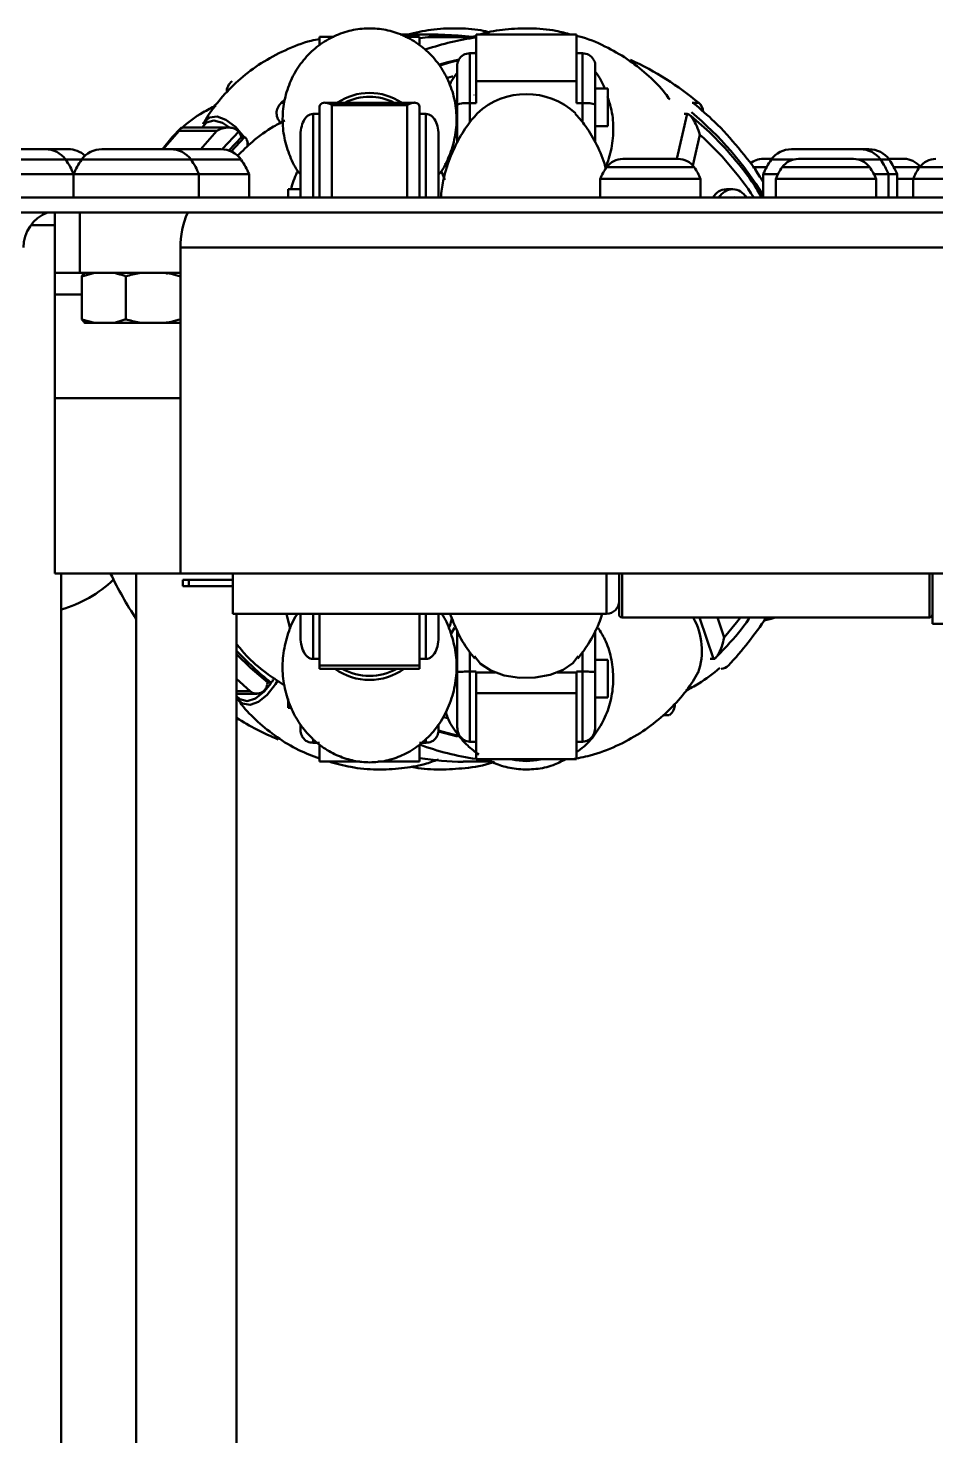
# Model space of a CAD drawing. Header units: millimetres. Extents: x 263 to 2983, y 441 to 2500.
# Drawn here: x 915.5 to 987.9, y 2387.3 to 2499.6 of the extents above; entities that cross this region are included whole.
import ezdxf

# ---------------------------------------------------------------- set-up
doc = ezdxf.new("R2010")
doc.units = ezdxf.units.MM
doc.header["$LTSCALE"] = 0.5
doc.layers.add('BOL', color=7, linetype='Continuous', lineweight=50)

msp = doc.modelspace()

# ---------------------------------------------------------------- linework, layer by layer
at = {"layer": 'BOL'}
for p, q in [((939.9, 2498.91), (938.75, 2498.91)), ((938.75, 2498.22), (938.75, 2498.91)), ((945.19, 2499.1), (948.22, 2499.1)), ((946.75, 2498.91), (945.6, 2498.91)), ((946.75, 2498.91), (946.75, 2498.22)), ((947.44, 2498.9), (946.75, 2498.8)), ((947.44, 2498.9), (947.54, 2498.91)), ((951.25, 2498.9), (947.44, 2498.9)), ((951.25, 2498.91), (947.54, 2498.91)), ((951.25, 2499), (950.98, 2498.91)), ((959.25, 2499.1), (951.25, 2499.1)), ((951.25, 2499.1), (951.25, 2495.38)), ((959.25, 2499.1), (959.25, 2495.38)), ((951.25, 2497.6), (950.75, 2497.6)), ((950.75, 2497.6), (950.75, 2493.63)), ((951.25, 2497.72), (951.12, 2497.6)), ((959.75, 2497.6), (959.25, 2497.6)), ((959.75, 2493.63), (959.75, 2497.6)), ((949.75, 2493.48), (949.75, 2496.59)), ((960.75, 2496.59), (960.75, 2493.48)), ((951.25, 2495.38), (959.25, 2495.38)), ((951.25, 2493.73), (951.25, 2495.38)), ((959.25, 2495.38), (959.25, 2493.73)), ((935.98, 2493.88), (935.7, 2493.64)), ((951.11, 2494.28), (951.1, 2494.25)), ((961.75, 2494.8), (960.75, 2494.8)), ((961.75, 2494.8), (961.75, 2492.1)), ((935.7, 2493.64), (935.96, 2493.64)), ((938.25, 2492.77), (938.75, 2492.77)), ((938.25, 2492.77), (938.25, 2486.1)), ((938.75, 2486.12), (938.75, 2493.24)), ((946.33, 2493.66), (939.18, 2493.66)), ((945.75, 2493.47), (939.75, 2493.47)), ((939.75, 2493.47), (939.75, 2486.1)), ((945.75, 2486.1), (945.75, 2493.47)), ((946.75, 2493.24), (946.75, 2486.04)), ((947.25, 2492.77), (946.75, 2492.77)), ((947.25, 2486.1), (947.25, 2492.77)), ((949.75, 2490.46), (949.75, 2493.48)), ((950.75, 2493.63), (951.25, 2493.63)), ((950.75, 2493.63), (950.75, 2492.07)), ((951.25, 2493.73), (951.25, 2493.63)), ((959.25, 2493.73), (959.25, 2493.63)), ((959.75, 2493.63), (959.25, 2493.63)), ((959.75, 2492.08), (959.75, 2493.63)), ((960.75, 2493.48), (960.75, 2490.51)), ((967.26, 2489.18), (968.09, 2492.77)), ((968.09, 2492.77), (967.84, 2492.77)), ((968.51, 2493.64), (969.01, 2493.64)), ((931.5, 2491.68), (927.83, 2491.68)), ((960.75, 2491.8), (961.75, 2491.8)), ((961.75, 2492.1), (961.75, 2491.8)), ((930.58, 2491.42), (927.58, 2491.42)), ((931.53, 2489.85), (932.53, 2490.9)), ((931.72, 2489.77), (932.78, 2490.9)), ((932.48, 2491.04), (932.53, 2490.9)), ((932.78, 2490.9), (932.53, 2490.9)), ((933.11, 2490.26), (932.97, 2490.69)), ((937.25, 2486.1), (937.25, 2491.1)), ((948.25, 2491.1), (948.25, 2486.1)), ((969.1, 2491.1), (968.54, 2488.65)), ((913.61, 2489.95), (916.84, 2489.95)), ((916.84, 2489.95), (916.89, 2489.95)), ((916.89, 2489.95), (918.71, 2489.95)), ((921.41, 2489.95), (923.32, 2489.95)), ((923.32, 2489.95), (926.76, 2489.95)), ((926.76, 2489.95), (926.89, 2489.95)), ((926.89, 2489.95), (927.61, 2489.95)), ((927.61, 2489.95), (930.84, 2489.95)), ((930.84, 2489.95), (930.89, 2489.95)), ((976.41, 2489.95), (977.76, 2489.95)), ((977.76, 2489.95), (981.51, 2489.95)), ((981.51, 2489.95), (981.89, 2489.95)), ((981.89, 2489.95), (982.58, 2489.95)), ((909.79, 2489.12), (918.52, 2489.12)), ((918.52, 2489.12), (919.79, 2489.12)), ((919.79, 2489.12), (922.83, 2489.12)), ((922.83, 2489.12), (928.52, 2489.12)), ((928.52, 2489.12), (932.52, 2489.12)), ((948.79, 2488.84), (948.95, 2488.49)), ((961.66, 2488.51), (968.65, 2488.51)), ((962.96, 2489.18), (964.37, 2489.18)), ((964.37, 2489.18), (967.2, 2489.18)), ((967.2, 2489.18), (967.35, 2489.18)), ((973.29, 2488.51), (974.41, 2488.51)), ((974.15, 2489.18), (974.18, 2489.18)), ((974.18, 2489.18), (974.84, 2489.18)), ((974.79, 2489.12), (976.52, 2489.12)), ((975.66, 2488.51), (982.65, 2488.51)), ((976.96, 2489.18), (978.37, 2489.18)), ((978.37, 2489.18), (981.2, 2489.18)), ((981.2, 2489.18), (981.35, 2489.18)), ((981.79, 2489.12), (983.52, 2489.12)), ((983.52, 2489.12), (984.2, 2489.12)), ((984.16, 2489.18), (985.39, 2489.18)), ((984.58, 2488.51), (986.62, 2488.51)), ((986.62, 2488.51), (992.31, 2488.51)), ((909.15, 2487.95), (919.15, 2487.95)), ((919.15, 2487.95), (919.15, 2486.1)), ((919.15, 2487.95), (922.63, 2487.95)), ((922.63, 2487.95), (929.15, 2487.95)), ((929.15, 2486.1), (929.15, 2487.95)), ((929.15, 2487.95), (933.15, 2487.95)), ((933.15, 2486.1), (933.15, 2487.95)), ((948.75, 2487.51), (948.48, 2488.16)), ((961.15, 2487.58), (961.15, 2486.1)), ((961.15, 2487.58), (969.15, 2487.58)), ((969.15, 2486.1), (969.15, 2487.58)), ((973.98, 2487.58), (974.15, 2487.58)), ((974.15, 2487.95), (974.15, 2486.1)), ((974.15, 2487.95), (975.32, 2487.95)), ((975.15, 2487.58), (975.15, 2486.1)), ((975.15, 2487.58), (983.15, 2487.58)), ((982.99, 2487.95), (984.15, 2487.95)), ((983.15, 2486.1), (983.15, 2487.58)), ((984.15, 2486.1), (984.15, 2487.95)), ((984.15, 2487.95), (984.84, 2487.95)), ((984.84, 2486.1), (984.84, 2487.95)), ((984.84, 2487.58), (986.11, 2487.58)), ((986.11, 2487.58), (986.11, 2486.1)), ((986.11, 2487.58), (992.63, 2487.58)), ((1174.15, 2486.1), (444.15, 2486.1)), ((937.25, 2486.76), (936.25, 2486.76)), ((936.25, 2486.1), (936.25, 2486.76)), ((971.72, 2486.76), (971.22, 2486.76)), ((971.87, 2486.12), (971.8, 2486.1)), ((971.9, 2486.1), (971.87, 2486.12)), ((1174.15, 2484.9), (444.15, 2484.9)), ((917.65, 2480.1), (917.65, 2484.9)), ((919.65, 2484.9), (919.65, 2480.1)), ((917.65, 2483.9), (915.75, 2483.9)), ((927.68, 2456.1), (927.68, 2482.1)), ((1002.13, 2482.1), (927.68, 2482.1)), ((917.65, 2480.1), (919.65, 2480.1)), ((917.65, 2480.1), (917.65, 2478.37)), ((919.65, 2480.1), (927.68, 2480.1)), ((920.81, 2480.1), (919.8, 2479.81)), ((919.8, 2476.38), (919.8, 2479.81)), ((923.32, 2476.38), (923.32, 2479.81)), ((927.67, 2476.38), (927.67, 2479.81)), ((917.65, 2470.1), (917.65, 2478.37)), ((917.65, 2478.37), (919.8, 2478.37)), ((920.81, 2476.1), (919.8, 2476.38)), ((920.04, 2476.1), (920.81, 2476.1)), ((922.31, 2476.1), (920.81, 2476.1)), ((922.31, 2476.1), (924.57, 2476.1)), ((926.42, 2476.1), (924.57, 2476.1)), ((926.42, 2476.1), (927.68, 2476.1)), ((917.65, 2470.1), (927.68, 2470.1)), ((917.65, 2456.1), (917.65, 2470.1)), ((917.65, 2456.1), (927.68, 2456.1)), ((918.15, 2283.9), (918.15, 2456.1)), ((924.15, 2456.1), (924.15, 2283.9)), ((1005.62, 2456.1), (927.68, 2456.1)), ((931.85, 2456.1), (931.85, 2452.9)), ((961.65, 2452.9), (961.65, 2456.1)), ((962.65, 2452.85), (962.65, 2456.1)), ((962.9, 2456.1), (962.9, 2452.6)), ((987.4, 2452.6), (987.4, 2456.1)), ((987.65, 2452.1), (987.65, 2456.1)), ((927.85, 2455.1), (927.85, 2455.6)), ((927.85, 2455.6), (928.35, 2455.6)), ((928.35, 2455.1), (927.85, 2455.1)), ((928.35, 2455.6), (928.35, 2455.1)), ((928.35, 2455.6), (931.85, 2455.6)), ((928.35, 2455.1), (931.85, 2455.1)), ((931.85, 2452.9), (961.65, 2452.9)), ((932.15, 2283.9), (932.15, 2452.9)), ((936.13, 2452.9), (936.43, 2451.69)), ((937.25, 2451.01), (937.25, 2452.9)), ((938.25, 2452.9), (938.25, 2449.29)), ((938.75, 2448.77), (938.75, 2452.9)), ((946.75, 2448.77), (946.75, 2452.9)), ((947.25, 2449.29), (947.25, 2452.9)), ((948.25, 2452.9), (948.25, 2451.01)), ((962.9, 2452.6), (987.4, 2452.6)), ((970.18, 2449.29), (969.07, 2452.6)), ((970.5, 2452.6), (971.03, 2451.01)), ((949.53, 2451.78), (949.24, 2451.27)), ((949.75, 2448.24), (949.75, 2451.5)), ((960.75, 2451.56), (960.75, 2448.24)), ((987.65, 2452.1), (989.15, 2452.1)), ((938.25, 2449.29), (938.75, 2449.29)), ((947.25, 2449.29), (946.75, 2449.29)), ((950.75, 2449.83), (950.75, 2448.29)), ((959.75, 2448.29), (959.75, 2449.87)), ((961.75, 2449.22), (960.75, 2449.22)), ((961.75, 2449.22), (961.75, 2446.22)), ((970.18, 2449.29), (969.93, 2449.29)), ((938.75, 2448.77), (946.75, 2448.77)), ((938.75, 2448.5), (938.75, 2448.77)), ((938.75, 2448.5), (946.75, 2448.5)), ((946.75, 2448.77), (946.75, 2448.5)), ((949.75, 2443.85), (949.75, 2448.24)), ((950.75, 2448.29), (950.75, 2442.69)), ((950.75, 2448.29), (951.25, 2448.29)), ((951.25, 2448.29), (951.25, 2448.21)), ((951.25, 2446.55), (951.25, 2448.21)), ((951.25, 2448.21), (952.77, 2448.21)), ((957.73, 2448.21), (959.25, 2448.21)), ((959.75, 2448.29), (959.25, 2448.29)), ((959.25, 2448.29), (959.25, 2448.21)), ((959.25, 2448.21), (959.25, 2446.55)), ((959.75, 2442.69), (959.75, 2448.29)), ((960.75, 2448.24), (960.75, 2443.85)), ((933.24, 2446.72), (932.15, 2447.7)), ((932.15, 2446.72), (933.24, 2446.72)), ((934.36, 2446.69), (934.91, 2447.37)), ((934.63, 2447.42), (934.59, 2447.27)), ((934.88, 2447.42), (934.63, 2447.42)), ((932.15, 2446.52), (933.76, 2446.52)), ((936.25, 2445.39), (936.25, 2446.11)), ((959.25, 2446.55), (951.25, 2446.55)), ((951.25, 2446.55), (951.25, 2441.29)), ((959.25, 2446.55), (959.25, 2441.29)), ((960.75, 2446.22), (961.75, 2446.22)), ((936.25, 2445.39), (936.52, 2445.39)), ((948.62, 2444.67), (949.04, 2444.54)), ((966.66, 2444.82), (966.19, 2444.82)), ((937.25, 2443.61), (937.25, 2444.09)), ((948.25, 2444.09), (948.25, 2443.61)), ((937.39, 2443.09), (937.41, 2443.05)), ((938.25, 2442.91), (938.25, 2442.61)), ((938.25, 2442.61), (938.75, 2442.61)), ((938.25, 2442.61), (938.25, 2442.6)), ((938.25, 2442.6), (938.75, 2442.6)), ((938.75, 2441.1), (938.75, 2442.46)), ((947.25, 2442.61), (946.75, 2442.61)), ((946.75, 2442.6), (947.25, 2442.6)), ((946.75, 2442.46), (946.75, 2441.1)), ((947.25, 2442.61), (947.25, 2442.93)), ((947.25, 2442.6), (947.25, 2442.61)), ((948.1, 2443.06), (948.12, 2443.09)), ((950.75, 2442.69), (951.25, 2442.69)), ((959.75, 2442.69), (959.25, 2442.69)), ((941.98, 2441.1), (938.75, 2441.1)), ((946.75, 2441.1), (943.41, 2441.1)), ((950.22, 2441.1), (952.53, 2441.1)), ((951.25, 2441.29), (959.25, 2441.29)), ((951.25, 2441.29), (959.25, 2441.29)), ((951.25, 2441.29), (951.25, 2441.29)), ((951.49, 2441.29), (952.17, 2441.21)), ((959.25, 2441.29), (959.25, 2441.29))]:
    msp.add_line(p, q, dxfattribs=at)
at = {"layer": 'BOL', "flags": 128}
for points in [[(948.22, 2499.1), (949.82, 2499.03), (950.96, 2498.91)], [(951.22, 2498.91), (951.01, 2498.91), (951.01, 2498.91)], [(949.9, 2497.11), (948.99, 2496.89), (948.33, 2496.7)], [(948.36, 2496.63), (949.24, 2496.89), (949.87, 2497.05)], [(949.39, 2495.76), (949.34, 2495.75), (948.96, 2495.63)], [(931.51, 2491.74), (931.03, 2492.05), (930.34, 2492.24), (929.76, 2492.08), (929.41, 2491.68)], [(932.81, 2490.86), (932.79, 2490.89), (932.05, 2491.73), (931.3, 2492.3), (930.59, 2492.55), (929.98, 2492.47), (929.52, 2492.05), (929.49, 2491.99)], [(927.58, 2491.42), (926.45, 2490.13), (926.38, 2490.05)], [(929.3, 2489.95), (929.45, 2490.13), (930.58, 2491.42)], [(932.32, 2491.35), (931.03, 2489.97), (931, 2489.95)], [(971.03, 2451.01), (972.03, 2452.21), (972.34, 2452.6)], [(974.21, 2452.35), (974.78, 2452.49), (975.11, 2452.6)], [(934.63, 2447.42), (933.26, 2448.59), (932.15, 2449.67)], [(951.13, 2449.51), (951.61, 2448.89), (952.42, 2448.36), (953.48, 2447.98), (954.7, 2447.79), (955.97, 2447.81), (957.17, 2448.02), (958.2, 2448.42), (958.97, 2448.96), (959.38, 2449.52)], [(932.15, 2446.31), (932.41, 2446.09), (933, 2445.93), (933.67, 2446.14), (934.36, 2446.69)], [(934.6, 2446.43), (935.26, 2447.28), (935.42, 2447.54)], [(932.18, 2446.12), (932.61, 2445.75), (933.22, 2445.63), (933.9, 2445.86), (934.6, 2446.43)], [(948.25, 2443.51), (948.26, 2443.51), (949.78, 2443.11)], [(949.93, 2443.13), (948.51, 2443.51), (948.29, 2443.58)]]:
    msp.add_lwpolyline(points, dxfattribs=at)
at = {"layer": 'BOL'}
for centre, radius, start, end in [((954.42, 2476.88), 22.22, 98.2019, 108.7552), ((948.23, 2498.3), 0.794, 90.2459, 130.2749), ((950.75, 2496.6), 1, 90, 150.1374), ((959.75, 2496.6), 1, 29.8838, 90), ((953.45, 2474.98), 24.3, 50.1844, 65.3789), ((932.41, 2494.52), 1.05, 125.2413, 181.9744), ((942.75, 2489.82), 4.62, 56.3512, 123.6488), ((942.75, 2489.76), 4.37, 63.2477, 116.7523), ((955.25, 2488.58), 5.77, 47.184, 132.8295), ((936.42, 2492.83), 1.08, 131.5878, 230.9095), ((951.58, 2472.57), 26.4, 31.2286, 50.3449), ((968.32, 2492.86), 1.05, 4.622, 48.9533), ((931.49, 2490.72), 1.04, 18.3728, 37.3953), ((952.36, 2472.36), 25.13, 33.1353, 48.2205), ((916.89, 2487.95), 2, 35.6925, 90), ((918.71, 2487.95), 2, 47.4096, 90), ((921.41, 2487.95), 2, 90, 144.3075), ((926.89, 2487.95), 2, 35.6925, 90), ((930.89, 2487.95), 2, 35.6925, 90), ((976.41, 2487.95), 2, 90, 144.3075), ((981.89, 2487.95), 2, 35.6925, 90), ((982.58, 2487.95), 2, 35.6925, 90), ((914.15, 2485.98), 5.37, 21.4863, 35.6925), ((924.15, 2485.98), 5.37, 144.3075, 158.5137), ((924.15, 2485.98), 5.37, 21.4863, 35.6925), ((928.15, 2485.98), 5.37, 21.4863, 35.6925), ((965.15, 2486), 4.3, 144.3075, 158.5137), ((962.96, 2487.58), 1.6, 90, 144.3075), ((967.35, 2487.58), 1.6, 35.6925, 90), ((965.15, 2486), 4.3, 21.4863, 35.6925), ((974.15, 2487.58), 1.6, 90, 130.4636), ((979.15, 2485.98), 5.37, 144.3075, 158.5137), ((979.15, 2486), 4.3, 144.3075, 158.5137), ((976.96, 2487.58), 1.6, 90, 144.3075), ((981.35, 2487.58), 1.6, 35.6925, 90), ((979.15, 2486), 4.3, 21.4863, 35.6925), ((979.15, 2485.98), 5.37, 21.4863, 35.6925), ((979.84, 2485.98), 5.37, 21.4863, 35.6925), ((985.39, 2487.58), 1.6, 37.7327, 90), ((990.11, 2486), 4.3, 144.3075, 158.5137), ((987.92, 2487.58), 1.6, 90, 144.3075), ((971.24, 2485.51), 1.25, 91.1886, 151.7615), ((971.72, 2485.53), 1.22, 27.8739, 152.1261), ((918.15, 2482.1), 3, 111.0395, 180), ((934.2, 2482.22), 6.52, 155.8013, 181.1176), ((915.4, 2462.94), 10.09, 285.8532, 313.484), ((948.98, 2468.9), 29.77, 205.4794, 213.4818), ((961.65, 2453.9), 1, 270, 0), ((962.9, 2452.85), 0.25, 180, 270), ((963.94, 2449.96), 5.32, 340.6653, 29.7219), ((950.95, 2467.92), 28, 316.8372, 326.817), ((987.4, 2452.85), 0.25, 270, 0), ((950.36, 2466.91), 24.89, 222.9962, 231.5434), ((942.75, 2452.35), 4.73, 234.3521, 305.6479), ((942.75, 2452.44), 4.5, 241.1099, 298.8901), ((970.78, 2449.3), 0.8, 270.5406, 317.9921), ((933.76, 2447.37), 0.836, 231.5725, 352.8216), ((966.07, 2445.67), 1.04, 305.0248, 2.7426), ((944.65, 2464.56), 23.56, 237.9581, 247.032), ((954.43, 2463.34), 22.25, 249.8156, 261.7973), ((950.36, 2462.93), 21.84, 260.4998, 269.6497), ((955.25, 2445.8), 4.65, 256.2584, 283.7416)]:
    msp.add_arc(centre, radius, start, end, dxfattribs=at)
for points, knots in [([(948.27, 2487.95), (948.3, 2487.98), (948.68, 2488.41), (949.14, 2489.41), (949.61, 2490.89), (949.74, 2492.46), (949.56, 2493.99), (949.07, 2495.44), (948.32, 2496.74), (947.35, 2497.83), (946.19, 2498.69), (944.91, 2499.28), (943.55, 2499.59), (942.15, 2499.61), (940.76, 2499.33), (939.43, 2498.76), (938.22, 2497.89), (937.2, 2496.77), (936.43, 2495.43), (935.94, 2493.94), (935.77, 2492.39), (935.91, 2490.84), (936.38, 2489.39), (936.84, 2488.41), (937.21, 2487.98), (937.25, 2487.93)], [0, 0, 0, 0, 0.00443, 0.05378, 0.103762, 0.153775, 0.20334, 0.252009, 0.29946, 0.345511, 0.390098, 0.433338, 0.475634, 0.517725, 0.560587, 0.604798, 0.650847, 0.698717, 0.747944, 0.79788, 0.847918, 0.897561, 0.946367, 0.993981, 1, 1, 1, 1]), ([(952.35, 2499.27), (952.11, 2499.33), (951.24, 2499.54), (949.65, 2499.62), (947.69, 2499.54), (946.42, 2499.24), (945.81, 2499.1)], [0, 0, 0, 0, 0.113904, 0.412829, 0.715969, 1, 1, 1, 1]), ([(958.83, 2499.1), (958.43, 2499.2), (957.36, 2499.49), (955.58, 2499.63), (953.61, 2499.53), (952.25, 2499.33), (951.6, 2499.11), (951.53, 2499.09)], [0, 0, 0, 0, 0.167384, 0.445806, 0.713314, 0.969335, 1, 1, 1, 1]), ([(938.75, 2498.73), (938.54, 2498.69), (937.59, 2498.51), (936.02, 2497.88), (934.11, 2496.87), (932.45, 2495.62), (931.05, 2494.22), (930.06, 2492.98), (929.63, 2492.2), (929.49, 2491.95)], [0, 0, 0, 0, 0.0554995, 0.2427428, 0.4237662, 0.5980117, 0.7654311, 0.9256306, 1, 1, 1, 1]), ([(966.69, 2493.91), (966.57, 2494.07), (966.11, 2494.75), (965.04, 2495.81), (963.52, 2497.05), (961.73, 2498.09), (960.28, 2498.75), (959.41, 2498.96), (959.25, 2498.99)], [0, 0, 0, 0, 0.067701, 0.276911, 0.491284, 0.708682, 0.949014, 1, 1, 1, 1]), ([(949.9, 2497.09), (949.88, 2497.06), (949.76, 2496.91), (949.75, 2496.73), (949.75, 2496.59), (949.75, 2496.59)], [0, 0, 0, 0, 0.1681062, 0.9926525, 1, 1, 1, 1]), ([(960.75, 2496.59), (960.75, 2496.59), (960.75, 2496.73), (960.75, 2496.91), (960.63, 2497.06), (960.61, 2497.09)], [0, 0, 0, 0, 0.00735, 0.83222, 1, 1, 1, 1]), ([(961.5, 2494.8), (961.31, 2495.25), (961.1, 2495.72), (960.77, 2496.11), (960.75, 2496.13)], [0, 0, 0, 0, 0.946324, 1, 1, 1, 1]), ([(949.68, 2495.97), (949.54, 2495.78), (949.32, 2495.49), (949.18, 2495.17), (949.14, 2495.08)], [0, 0, 0, 0, 0.694117, 1, 1, 1, 1]), ([(961.58, 2488.44), (961.76, 2488.96), (962.12, 2490), (962.23, 2491.64), (962.11, 2493.05), (961.83, 2493.85), (961.72, 2494.15)], [0, 0, 0, 0, 0.28187, 0.562019, 0.837387, 1, 1, 1, 1]), ([(930.49, 2493.44), (930.15, 2493.25), (929.19, 2492.75), (928.27, 2492.11), (927.75, 2491.61), (927.74, 2491.6)], [0, 0, 0, 0, 0.355431, 0.986004, 1, 1, 1, 1]), ([(937.25, 2491.1), (937.25, 2491.1), (937.25, 2491.34), (937.31, 2491.77), (937.51, 2492.28), (937.77, 2492.59), (938.02, 2492.74), (938.17, 2492.76), (938.25, 2492.77)], [0, 0, 0, 0, 0.002961, 0.336038, 0.617225, 0.785583, 0.892368, 1, 1, 1, 1]), ([(939.75, 2493.47), (939.75, 2493.47), (939.64, 2493.54), (939.4, 2493.65), (939.1, 2493.68), (938.89, 2493.6), (938.78, 2493.45), (938.76, 2493.31), (938.75, 2493.24)], [0, 0, 0, 0, 0.003357, 0.257318, 0.525946, 0.721628, 0.860493, 1, 1, 1, 1]), ([(946.75, 2493.24), (946.75, 2493.31), (946.73, 2493.45), (946.62, 2493.6), (946.41, 2493.68), (946.11, 2493.65), (945.87, 2493.54), (945.76, 2493.47), (945.75, 2493.47)], [0, 0, 0, 0, 0.139506, 0.27837, 0.474055, 0.742678, 0.996643, 1, 1, 1, 1]), ([(947.25, 2492.77), (947.33, 2492.76), (947.49, 2492.74), (947.73, 2492.59), (947.99, 2492.28), (948.2, 2491.77), (948.25, 2491.34), (948.25, 2491.1), (948.25, 2491.1)], [0, 0, 0, 0, 0.107626, 0.214417, 0.382771, 0.663962, 0.997039, 1, 1, 1, 1]), ([(951.35, 2492.8), (951.2, 2492.63), (950.67, 2492.05), (949.89, 2490.85), (949.12, 2489.22), (948.61, 2487.61), (948.49, 2486.54), (948.44, 2486.1)], [0, 0, 0, 0, 0.097265, 0.332364, 0.57544, 0.823654, 1, 1, 1, 1]), ([(950.75, 2493.63), (950.67, 2493.63), (950.52, 2493.63), (950.27, 2493.62), (950.01, 2493.59), (949.81, 2493.55), (949.75, 2493.51), (949.75, 2493.48), (949.75, 2493.48)], [0, 0, 0, 0, 0.107622, 0.214435, 0.382779, 0.663934, 0.997021, 1, 1, 1, 1]), ([(961.61, 2488.34), (961.57, 2488.5), (961.39, 2489.25), (960.8, 2490.47), (960.01, 2491.83), (959.4, 2492.52), (959.14, 2492.81)], [0, 0, 0, 0, 0.093948, 0.441702, 0.771912, 1, 1, 1, 1]), ([(960.75, 2493.48), (960.75, 2493.48), (960.75, 2493.51), (960.7, 2493.55), (960.49, 2493.59), (960.23, 2493.62), (959.99, 2493.63), (959.83, 2493.63), (959.75, 2493.63)], [0, 0, 0, 0, 0.002979, 0.336066, 0.617221, 0.785565, 0.892378, 1, 1, 1, 1]), ([(969.1, 2491.1), (969.1, 2491.1), (969.03, 2491.33), (968.87, 2491.77), (968.61, 2492.28), (968.38, 2492.59), (968.21, 2492.74), (968.13, 2492.76), (968.09, 2492.77)], [0, 0, 0, 0, 0.002976, 0.336057, 0.617241, 0.785598, 0.892389, 1, 1, 1, 1]), ([(974.07, 2486.06), (973.86, 2486.4), (973.18, 2487.56), (971.78, 2489.32), (970, 2491.24), (968.73, 2492.3), (968.15, 2492.78)], [0, 0, 0, 0, 0.128867, 0.436645, 0.744269, 1, 1, 1, 1]), ([(968.62, 2493.62), (968.62, 2493.62), (968.59, 2493.66), (968.54, 2493.65), (968.49, 2493.65)], [0, 0, 0, 0, 0.077871, 1, 1, 1, 1]), ([(974.15, 2487.31), (974.07, 2487.45), (973.49, 2488.44), (972.19, 2490.07), (970.44, 2492.05), (969.17, 2493.13), (968.61, 2493.6)], [0, 0, 0, 0, 0.059364, 0.396902, 0.734288, 1, 1, 1, 1]), ([(927.68, 2491.61), (927.5, 2491.42), (926.99, 2490.9), (926.53, 2490.32), (926.24, 2489.95)], [0, 0, 0, 0, 0.363225, 1, 1, 1, 1]), ([(927.58, 2491.42), (927.58, 2491.42), (927.6, 2491.5), (927.65, 2491.64), (927.77, 2491.67), (927.83, 2491.68)], [0, 0, 0, 0, 0.00645, 0.49406, 1, 1, 1, 1]), ([(932.32, 2491.35), (932.26, 2491.41), (932.14, 2491.53), (931.85, 2491.65), (931.46, 2491.7), (931.01, 2491.63), (930.72, 2491.5), (930.58, 2491.42), (930.58, 2491.42)], [0, 0, 0, 0, 0.139502, 0.278334, 0.474031, 0.742687, 0.996644, 1, 1, 1, 1]), ([(936.01, 2492.24), (935.7, 2492.09), (934.79, 2491.62), (933.5, 2490.68), (932.62, 2489.81), (932.23, 2489.43)], [0, 0, 0, 0, 0.217529, 0.658725, 1, 1, 1, 1]), ([(932.78, 2490.9), (932.81, 2490.89), (932.89, 2490.87), (932.97, 2490.71), (933.03, 2490.48), (933.02, 2490.27), (933.02, 2490.18)], [0, 0, 0, 0, 0.206303, 0.411034, 0.733766, 1, 1, 1, 1]), ([(937.03, 2488.21), (937.01, 2488.17), (936.77, 2487.72), (936.62, 2487.21), (936.49, 2486.76)], [0, 0, 0, 0, 0.090907, 1, 1, 1, 1]), ([(919.8, 2479.81), (919.83, 2479.85), (919.9, 2479.97), (919.99, 2480.04), (920.04, 2480.1)], [0, 0, 0, 0, 0.309669, 1, 1, 1, 1]), ([(923.32, 2479.81), (923.21, 2479.85), (922.88, 2479.97), (922.54, 2480.04), (922.31, 2480.1)], [0, 0, 0, 0, 0.309678, 1, 1, 1, 1]), ([(924.57, 2480.1), (924.51, 2480.09), (924.08, 2480.02), (923.67, 2479.91), (923.32, 2479.81)], [0, 0, 0, 0, 0.145987, 1, 1, 1, 1]), ([(927.67, 2479.81), (927.42, 2479.88), (927.01, 2480), (926.59, 2480.07), (926.42, 2480.1)], [0, 0, 0, 0, 0.592737, 1, 1, 1, 1]), ([(926.64, 2480.01), (926.61, 2480.03), (926.56, 2480.05), (926.51, 2480.08), (926.49, 2480.1)], [0, 0, 0, 0, 0.614457, 1, 1, 1, 1]), ([(919.8, 2476.38), (919.83, 2476.35), (919.9, 2476.22), (919.99, 2476.15), (920.04, 2476.1)], [0, 0, 0, 0, 0.309669, 1, 1, 1, 1]), ([(923.32, 2476.38), (923.21, 2476.35), (922.88, 2476.22), (922.54, 2476.15), (922.31, 2476.1)], [0, 0, 0, 0, 0.309678, 1, 1, 1, 1]), ([(924.57, 2476.1), (924.51, 2476.11), (924.08, 2476.17), (923.67, 2476.29), (923.32, 2476.38)], [0, 0, 0, 0, 0.145987, 1, 1, 1, 1]), ([(927.67, 2476.38), (927.42, 2476.31), (927.01, 2476.2), (926.59, 2476.12), (926.42, 2476.1)], [0, 0, 0, 0, 0.592737, 1, 1, 1, 1]), ([(937.02, 2452.9), (937, 2452.88), (936.65, 2452.42), (936.24, 2451.35), (935.83, 2449.77), (935.78, 2448.13), (936.04, 2446.55), (936.58, 2445.09), (937.37, 2443.8), (938.35, 2442.73), (939.48, 2441.91), (940.7, 2441.35), (941.97, 2441.05), (943.28, 2441.02), (944.59, 2441.27), (945.87, 2441.81), (947.08, 2442.66), (948.15, 2443.8), (948.98, 2445.19), (949.52, 2446.75), (949.74, 2448.37), (949.64, 2450), (949.21, 2451.51), (948.81, 2452.49), (948.5, 2452.9), (948.5, 2452.9)], [0, 0, 0, 0, 0.002305, 0.05481, 0.107618, 0.159934, 0.211239, 0.261018, 0.308924, 0.354668, 0.397999, 0.438807, 0.477421, 0.515096, 0.554055, 0.595812, 0.641626, 0.691221, 0.743148, 0.795928, 0.848565, 0.900428, 0.951018, 0.999892, 1, 1, 1, 1]), ([(949.09, 2451.78), (949.15, 2451.92), (949.25, 2452.18), (949.29, 2452.45), (949.31, 2452.56)], [0, 0, 0, 0, 0.567881, 1, 1, 1, 1]), ([(949.17, 2452.9), (949.36, 2452.42), (949.76, 2451.38), (950.45, 2450.18), (950.98, 2449.53), (951.15, 2449.33)], [0, 0, 0, 0, 0.36869, 0.804643, 1, 1, 1, 1]), ([(949.26, 2452.31), (949.29, 2452.3), (949.35, 2452.28), (949.41, 2452.24), (949.45, 2452.22)], [0, 0, 0, 0, 0.3766807, 1, 1, 1, 1]), ([(959.37, 2449.33), (959.65, 2449.7), (960.29, 2450.56), (960.93, 2451.75), (961.21, 2452.58), (961.29, 2452.81)], [0, 0, 0, 0, 0.353789, 0.819675, 1, 1, 1, 1]), ([(970.25, 2449.28), (970.59, 2449.63), (971.57, 2450.64), (972.52, 2451.74), (973.05, 2452.56), (973.07, 2452.6)], [0, 0, 0, 0, 0.339658, 0.974882, 1, 1, 1, 1]), ([(959.25, 2441.86), (959.46, 2442), (960.09, 2442.45), (960.91, 2443.46), (961.66, 2444.81), (962.11, 2446.31), (962.24, 2447.87), (962.05, 2449.41), (961.63, 2450.74), (961.17, 2451.47), (960.98, 2451.78)], [0, 0, 0, 0, 0.068285, 0.204041, 0.343405, 0.484546, 0.625779, 0.765751, 0.903199, 1, 1, 1, 1]), ([(932.15, 2450.47), (932.4, 2450.18), (933.09, 2449.33), (934.35, 2448.23), (935.42, 2447.54), (935.9, 2447.23)], [0, 0, 0, 0, 0.229426, 0.660409, 1, 1, 1, 1]), ([(938.25, 2449.29), (938.17, 2449.3), (938.02, 2449.32), (937.77, 2449.48), (937.51, 2449.79), (937.31, 2450.32), (937.25, 2450.77), (937.25, 2451.01), (937.25, 2451.01)], [0, 0, 0, 0, 0.107633, 0.214424, 0.382766, 0.663952, 0.997032, 1, 1, 1, 1]), ([(948.25, 2451.01), (948.25, 2451.01), (948.25, 2450.77), (948.2, 2450.32), (947.99, 2449.79), (947.73, 2449.48), (947.49, 2449.32), (947.33, 2449.3), (947.25, 2449.29)], [0, 0, 0, 0, 0.002968, 0.336049, 0.617237, 0.785576, 0.892374, 1, 1, 1, 1]), ([(970.18, 2449.29), (970.22, 2449.3), (970.3, 2449.32), (970.46, 2449.48), (970.65, 2449.79), (970.87, 2450.32), (970.98, 2450.77), (971.03, 2451.01), (971.03, 2451.01)], [0, 0, 0, 0, 0.107642, 0.214419, 0.382768, 0.663946, 0.997033, 1, 1, 1, 1]), ([(949.75, 2448.24), (949.75, 2448.24), (949.75, 2448.25), (949.81, 2448.25), (950.01, 2448.27), (950.27, 2448.28), (950.52, 2448.29), (950.67, 2448.29), (950.75, 2448.29)], [0, 0, 0, 0, 0.002964, 0.336081, 0.617247, 0.785586, 0.892374, 1, 1, 1, 1]), ([(958.88, 2441.29), (959.37, 2441.37), (960.59, 2441.6), (962.43, 2442.3), (964.33, 2443.32), (966, 2444.57), (967.4, 2445.97), (968.39, 2447.2), (968.82, 2447.99), (968.96, 2448.23)], [0, 0, 0, 0, 0.117589, 0.292568, 0.461737, 0.624572, 0.781025, 0.930732, 1, 1, 1, 1]), ([(959.75, 2448.29), (959.83, 2448.29), (959.99, 2448.29), (960.23, 2448.28), (960.49, 2448.27), (960.7, 2448.25), (960.75, 2448.25), (960.75, 2448.24), (960.75, 2448.24)], [0, 0, 0, 0, 0.107626, 0.214414, 0.382753, 0.663919, 0.997036, 1, 1, 1, 1]), ([(967.97, 2446.76), (968.32, 2446.94), (969.29, 2447.44), (970.15, 2448.13), (970.69, 2448.57)], [0, 0, 0, 0, 0.362684, 1, 1, 1, 1]), ([(935.05, 2447.64), (935.05, 2447.62), (935.04, 2447.54), (934.99, 2447.45), (934.92, 2447.43), (934.88, 2447.42)], [0, 0, 0, 0, 0.139092, 0.567872, 1, 1, 1, 1]), ([(932.2, 2446.15), (932.31, 2445.98), (932.78, 2445.31), (933.84, 2444.25), (935.36, 2443.02), (937.01, 2442.01), (938.2, 2441.56), (938.75, 2441.35)], [0, 0, 0, 0, 0.07467, 0.307142, 0.545358, 0.786933, 1, 1, 1, 1]), ([(948.84, 2445.06), (948.86, 2444.97), (949.02, 2444.41), (949.6, 2443.48), (950.46, 2442.42), (951.16, 2441.89), (951.46, 2441.66)], [0, 0, 0, 0, 0.062188, 0.406893, 0.741599, 1, 1, 1, 1]), ([(938.25, 2442.61), (938.17, 2442.61), (938.02, 2442.62), (937.77, 2442.71), (937.51, 2442.89), (937.31, 2443.2), (937.25, 2443.46), (937.25, 2443.6), (937.25, 2443.61)], [0, 0, 0, 0, 0.107627, 0.214416, 0.382764, 0.663948, 0.997024, 1, 1, 1, 1]), ([(948.25, 2443.61), (948.25, 2443.6), (948.25, 2443.46), (948.2, 2443.2), (947.99, 2442.89), (947.73, 2442.71), (947.49, 2442.62), (947.33, 2442.61), (947.25, 2442.61)], [0, 0, 0, 0, 0.002976, 0.336053, 0.61724, 0.785584, 0.892379, 1, 1, 1, 1]), ([(949.75, 2443.85), (949.75, 2443.85), (949.75, 2443.68), (949.81, 2443.38), (950.01, 2443.03), (950.27, 2442.82), (950.52, 2442.71), (950.67, 2442.7), (950.75, 2442.69)], [0, 0, 0, 0, 0.002967, 0.33607, 0.617237, 0.785582, 0.892367, 1, 1, 1, 1]), ([(959.75, 2442.69), (959.83, 2442.7), (959.99, 2442.71), (960.23, 2442.82), (960.49, 2443.03), (960.7, 2443.38), (960.75, 2443.68), (960.75, 2443.85), (960.75, 2443.85)], [0, 0, 0, 0, 0.107633, 0.214418, 0.382763, 0.66393, 0.997033, 1, 1, 1, 1]), ([(939.52, 2441.1), (940.1, 2440.94), (941.35, 2440.6), (943.3, 2440.43), (945.28, 2440.53), (946.94, 2440.81), (947.88, 2441.14), (948.24, 2441.27)], [0, 0, 0, 0, 0.20008, 0.431488, 0.653825, 0.866616, 1, 1, 1, 1]), ([(946.07, 2440.71), (946.18, 2440.68), (946.92, 2440.51), (948.38, 2440.44), (950.44, 2440.56), (951.91, 2440.79), (952.67, 2441.08), (952.72, 2441.1)], [0, 0, 0, 0, 0.052069, 0.345969, 0.644014, 0.973507, 1, 1, 1, 1]), ([(952.18, 2441.25), (952.54, 2441.07), (953.32, 2440.7), (954.64, 2440.46), (956.03, 2440.47), (957.32, 2440.74), (958.05, 2441.12), (958.38, 2441.29)], [0, 0, 0, 0, 0.187645, 0.400491, 0.612896, 0.829699, 1, 1, 1, 1])]:
    msp.add_open_spline(points, degree=3, knots=knots, dxfattribs=at)

doc.saveas('drawing.dxf')
